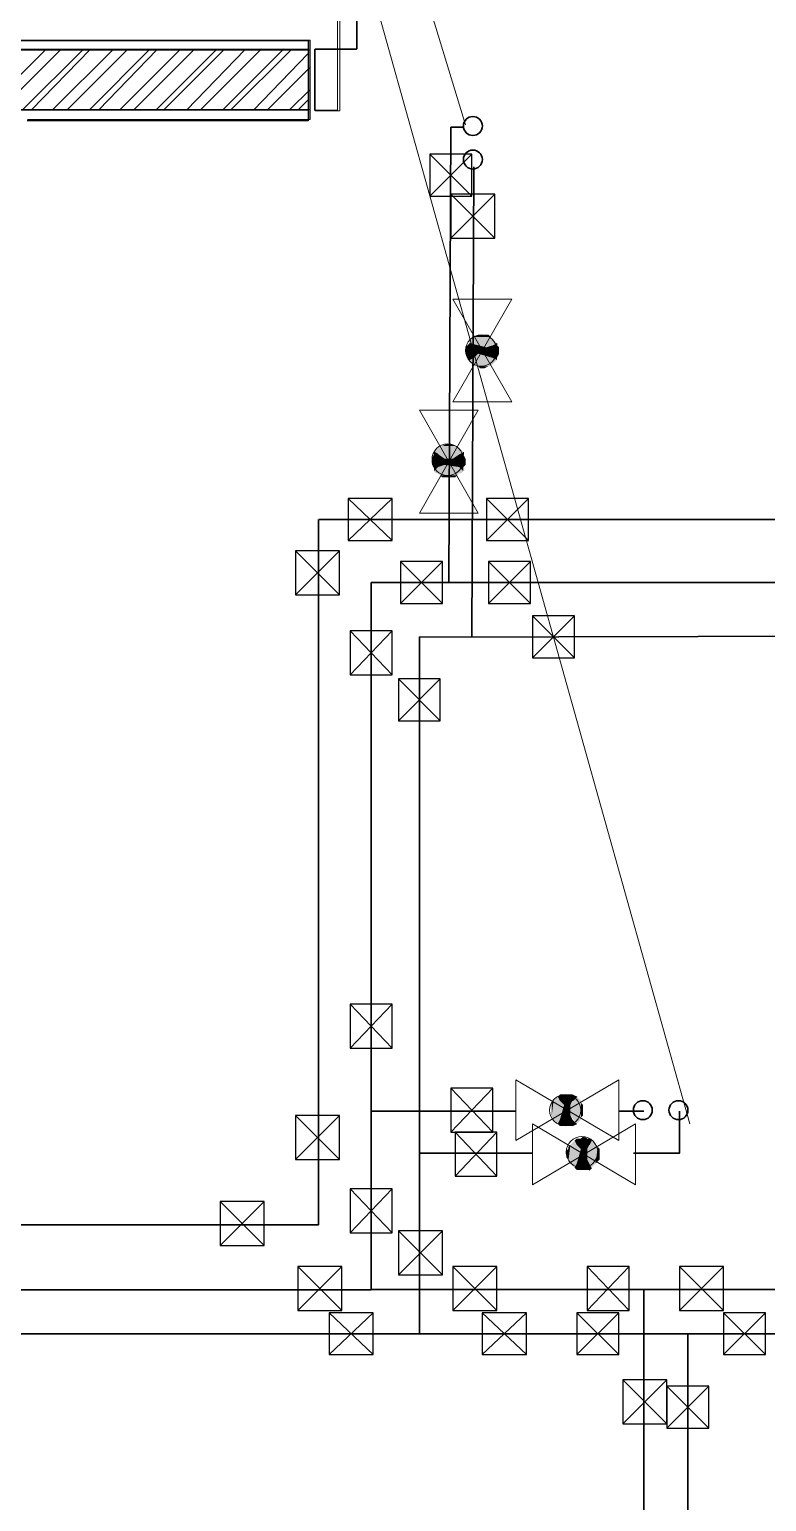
# Model space of a CAD drawing. Header units: millimetres. Extents: x -10178924 to 11692288, y -947381 to 58396.
# Drawn here: x 771712 to 773199, y -785650 to -782681 of the extents above; entities that cross this region are included whole.
import ezdxf

# ---------------------------------------------------------------- set-up
doc = ezdxf.new("R2010")
doc.units = ezdxf.units.MM
doc.linetypes.add('HIDDEN', pattern=[9.525, 6.35, -3.175])
for name, color, linetype, lineweight in [('PDF _0', 7, 'Continuous', 9), ('PDF _Текст', 7, 'Continuous', 5), ('АР_Двери', 250, 'Continuous', 9), ('Двери', 7, 'Continuous', 9), ('Основная ГКЛ', 250, 'Continuous', 9), ('Перегородки', 162, 'Continuous', 9)]:
    doc.layers.add(name, color=color, linetype=linetype, lineweight=lineweight)
for name, color, linetype, true_color in [('PDF _АР_Двери', 7, 'Continuous', 0x545454), ('PDF _Основная ГКЛ', 7, 'Continuous', 0x545454), ('PDF _Перегородки', 7, 'Continuous', 0x0037dd)]:
    doc.layers.add(name, color=color, linetype=linetype, true_color=true_color)
for name, color, linetype in [('PDF _В1_Арматура', 7, 'Continuous'), ('PDF _ВК_В1', 5, 'Continuous'), ('PDF _ВК_Т3', 1, 'Continuous'), ('PDF _ВК_Т4', 6, 'Continuous')]:
    doc.layers.add(name, color=color, linetype=linetype)

# ---------------------------------------------------------------- blocks, each defined once
blk = doc.blocks.new('*U2233')
at = {"layer": 'АР_Двери'}
for points in [[(-964.2, 0), (-1014.2, 0), (-1014.2, 125), (-964.2, 125)], [(-50, 0), (0, 0), (0, 125), (-50, 125)], [(-50, -914.2), (-85, -914.2), (-85, 0), (-50, 0)]]:
    blk.add_lwpolyline(points, close=True, dxfattribs=at)
blk.add_arc((-50, 0), 914.2, 180, 270, dxfattribs=at)
at = {"layer": 'Основная ГКЛ', "linetype": 'HIDDEN', "ltscale": 5}
for p, q in [((-1024.2, 125), (-1024.2, 0)), ((10, 0), (10, 125))]:
    blk.add_line(p, q, dxfattribs=at)
blk = doc.blocks.new('A$C5282721b')
at = {"layer": 'Перегородки', "true_color": 0x000000, "transparency": 33554687}
h = blk.add_hatch(dxfattribs=at)
h.set_pattern_fill('ANSI32', color=18, scale=10)
h.set_pattern_definition([(45, (-5256.32, 246087.425), (-67.35192, 67.35192), []), (45, (-5211.42, 246087.425), (-67.35192, 67.35192), [])])
h.paths.add_polyline_path([(48929.391, -162.587), (48809.391, -162.587), (48809.391, -2051.943), (49209.391, -2051.943), (49209.391, -2841.299), (49331.891, -2841.569), (49329.391, -2051.943), (49919.531, -2051.943), (49919.531, -1929.443), (48929.391, -1931.943)])
at = {"layer": 'Перегородки', "color": 18, "linetype": 'Continuous', "true_color": 0x000000, "transparency": 33554687}
for p, q in [((49919.531, -1911.943), (48949.391, -1911.943)), ((49919.531, -2071.943), (49919.531, -1911.943)), ((49919.531, -1931.943), (48929.391, -1931.943)), ((49919.531, -2051.943), (49329.391, -2051.943)), ((49919.531, -2071.943), (49349.391, -2071.943))]:
    blk.add_line(p, q, dxfattribs=at)
at = {"layer": 'Перегородки', "color": 18, "linetype": 'Continuous', "lineweight": 25, "true_color": 0x000000, "transparency": 33554687}
blk.add_line((49919.531, -2071.943), (49919.531, -1911.943), dxfattribs=at)
at = {"layer": 'Двери', "color": 18, "linetype": 'Continuous', "ltscale": 2, "true_color": 0x000000, "transparency": 33554687, "rotation": 180}
blk.add_blockref('*U2233', (49929.531, -1929.443), dxfattribs=at)

msp = doc.modelspace()

# ---------------------------------------------------------------- linework, layer by layer
at = {"layer": 'PDF _0', "lineweight": 25}
for points in [[(772519.7, -783017.2), (772604.3, -783017.2), (772604.3, -782932.5), (772519.7, -782932.5)], [(772562, -783101.9), (772650.9, -783101.9), (772650.9, -783013), (772562, -783013)], [(772354.6, -783711.5), (772443.5, -783711.5), (772443.5, -783626.8), (772354.6, -783626.8)], [(772634, -783711.5), (772718.6, -783711.5), (772718.6, -783626.8), (772634, -783626.8)], [(772248.7, -783821.5), (772337.6, -783821.5), (772337.6, -783732.6), (772248.7, -783732.6)], [(772460.4, -783838.5), (772545.1, -783838.5), (772545.1, -783753.8), (772460.4, -783753.8)], [(772638.2, -783838.5), (772722.9, -783838.5), (772722.9, -783753.8), (772638.2, -783753.8)], [(772727.1, -783948.5), (772811.8, -783948.5), (772811.8, -783863.9), (772727.1, -783863.9)], [(772358.8, -783982.4), (772443.5, -783982.4), (772443.5, -783893.5), (772358.8, -783893.5)], [(772456.2, -784075.5), (772540.8, -784075.5), (772540.8, -783990.9), (772456.2, -783990.9)], [(772358.8, -784735.9), (772443.5, -784735.9), (772443.5, -784647), (772358.8, -784647)], [(772562, -784905.3), (772646.7, -784905.3), (772646.7, -784816.4), (772562, -784816.4)], [(772248.7, -784960.3), (772337.6, -784960.3), (772337.6, -784871.4), (772248.7, -784871.4)], [(772570.5, -784994.2), (772655.1, -784994.2), (772655.1, -784905.3), (772570.5, -784905.3)], [(772358.8, -785108.5), (772443.5, -785108.5), (772443.5, -785019.6), (772358.8, -785019.6)], [(772096.3, -785133.9), (772185.2, -785133.9), (772185.2, -785045), (772096.3, -785045)], [(772456.2, -785193.1), (772545.1, -785193.1), (772545.1, -785104.2), (772456.2, -785104.2)], [(772253, -785265.1), (772341.9, -785265.1), (772341.9, -785176.2), (772253, -785176.2)], [(772566.2, -785265.1), (772655.1, -785265.1), (772655.1, -785176.2), (772566.2, -785176.2)], [(772837.2, -785265.1), (772921.8, -785265.1), (772921.8, -785176.2), (772837.2, -785176.2)], [(773023.4, -785265.1), (773112.3, -785265.1), (773112.3, -785176.2), (773023.4, -785176.2)], [(772316.5, -785354), (772405.4, -785354), (772405.4, -785269.3), (772316.5, -785269.3)], [(772625.5, -785354), (772714.4, -785354), (772714.4, -785269.3), (772625.5, -785269.3)], [(772816, -785354), (772900.7, -785354), (772900.7, -785269.3), (772816, -785269.3)], [(773112.3, -785354), (773197, -785354), (773197, -785269.3), (773112.3, -785269.3)], [(772909.1, -785493.7), (772998, -785493.7), (772998, -785404.8), (772909.1, -785404.8)], [(772998, -785502.2), (773082.7, -785502.2), (773082.7, -785417.5), (772998, -785417.5)]]:
    msp.add_lwpolyline(points, close=True, dxfattribs=at)
for points in [[(772519.7, -782932.5), (772604.3, -783017.2)], [(772604.3, -782932.5), (772519.7, -783017.2)], [(772562, -783013), (772650.9, -783101.9)], [(772650.9, -783013), (772562, -783101.9)], [(772354.6, -783626.8), (772443.5, -783711.5)], [(772443.5, -783626.8), (772354.6, -783711.5)], [(772634, -783626.8), (772718.6, -783711.5)], [(772718.6, -783626.8), (772634, -783711.5)], [(772248.7, -783732.6), (772337.6, -783821.5)], [(772337.6, -783732.6), (772248.7, -783821.5)], [(772460.4, -783753.8), (772545.1, -783838.5)], [(772545.1, -783753.8), (772460.4, -783838.5)], [(772638.2, -783753.8), (772722.9, -783838.5)], [(772722.9, -783753.8), (772638.2, -783838.5)], [(772727.1, -783863.9), (772811.8, -783948.5)], [(772811.8, -783863.9), (772727.1, -783948.5)], [(772358.8, -783893.5), (772443.5, -783982.4)], [(772443.5, -783893.5), (772358.8, -783982.4)], [(772456.2, -783990.9), (772540.8, -784075.5)], [(772540.8, -783990.9), (772456.2, -784075.5)], [(772358.8, -784647), (772443.5, -784735.9)], [(772443.5, -784647), (772358.8, -784735.9)], [(772562, -784816.4), (772646.7, -784905.3)], [(772646.7, -784816.4), (772562, -784905.3)], [(772248.7, -784871.4), (772337.6, -784960.3)], [(772337.6, -784871.4), (772248.7, -784960.3)], [(772570.5, -784905.3), (772655.1, -784994.2)], [(772655.1, -784905.3), (772570.5, -784994.2)], [(772358.8, -785019.6), (772443.5, -785108.5)], [(772443.5, -785019.6), (772358.8, -785108.5)], [(772096.3, -785045), (772185.2, -785133.9)], [(772185.2, -785045), (772096.3, -785133.9)], [(772456.2, -785104.2), (772545.1, -785193.1)], [(772545.1, -785104.2), (772456.2, -785193.1)], [(772253, -785176.2), (772341.9, -785265.1)], [(772341.9, -785176.2), (772253, -785265.1)], [(772566.2, -785176.2), (772655.1, -785265.1)], [(772655.1, -785176.2), (772566.2, -785265.1)], [(772837.2, -785176.2), (772921.8, -785265.1)], [(772921.8, -785176.2), (772837.2, -785265.1)], [(773023.4, -785176.2), (773112.3, -785265.1)], [(773112.3, -785176.2), (773023.4, -785265.1)], [(772316.5, -785269.3), (772405.4, -785354)], [(772405.4, -785269.3), (772316.5, -785354)], [(772625.5, -785269.3), (772714.4, -785354)], [(772714.4, -785269.3), (772625.5, -785354)], [(772816, -785269.3), (772900.7, -785354)], [(772900.7, -785269.3), (772816, -785354)], [(773112.3, -785269.3), (773197, -785354)], [(773197, -785269.3), (773112.3, -785354)], [(772909.1, -785404.8), (772998, -785493.7)], [(772998, -785404.8), (772909.1, -785493.7)], [(772998, -785417.5), (773082.7, -785502.2)], [(773082.7, -785417.5), (772998, -785502.2)]]:
    msp.add_lwpolyline(points, dxfattribs=at)
at = {"layer": 'PDF _АР_Двери', "lineweight": 9}
for points in [[(772333.4, -781806.5), (772371.5, -781806.5), (772371.5, -782720.8), (772333.4, -782720.8)], [(772333.4, -782720.9), (772286.8, -782720.9), (772286.8, -782843.6), (772333.4, -782843.6)]]:
    msp.add_lwpolyline(points, close=True, dxfattribs=at)
msp.add_arc((772331.3, -782718.7), 912.3, 0.0001, 89.9999, dxfattribs=at)
at = {"layer": 'PDF _В1_Арматура', "lineweight": 0}
for points in [[(772566.2, -783432.1), (772684.8, -783224.6), (772566.2, -783224.6)], [(772566.2, -783432.1), (772684.8, -783432.1), (772566.2, -783224.6)], [(772608.6, -783317.8), (772600.1, -783313.5), (772608.6, -783317.8)], [(772655.1, -783317.8), (772655.1, -783313.5), (772655.1, -783317.8)], [(772634, -783334.7), (772625.5, -783330.5), (772634, -783334.7)], [(772498.5, -783656.4), (772617, -783449), (772498.5, -783449)], [(772498.5, -783656.4), (772617, -783656.4), (772498.5, -783449)], [(772536.6, -783537.9), (772528.1, -783533.7), (772536.6, -783537.9)], [(772566.2, -783559.1), (772557.8, -783550.6), (772566.2, -783559.1)], [(772587.4, -783537.9), (772587.4, -783533.7), (772587.4, -783537.9)], [(772693.2, -784799.4), (772693.2, -784922.2), (772900.7, -784799.4)], [(772693.3, -784799.4), (772900.7, -784922.2), (772900.7, -784799.4)], [(772807.5, -784841.8), (772816, -784833.3), (772807.5, -784841.8)], [(772790.6, -784871.4), (772794.8, -784862.9), (772790.6, -784871.4)], [(772727.1, -784888.3), (772934.5, -785011.1), (772934.5, -784888.3)], [(772727.1, -784888.3), (772727.1, -785011.1), (772934.5, -784888.3)], [(772807.5, -784892.6), (772816, -784888.3), (772807.5, -784892.6)], [(772841.4, -784930.7), (772845.6, -784922.2), (772841.4, -784930.7)], [(772824.5, -784960.3), (772828.7, -784947.6), (772824.5, -784960.3)], [(772841.4, -784981.5), (772845.6, -784977.2), (772841.4, -784981.5)]]:
    msp.add_lwpolyline(points, dxfattribs=at)
for centre in [(772623.4, -783328.3), (772555.7, -783548.5), (772792.7, -784860.8), (772826.6, -784945.5)]:
    msp.add_circle(centre, 31.7, dxfattribs=at)
at = {"layer": 'PDF _В1_Арматура', "transparency": 33554559}
for points in [[(772595.9, -783317.8), (772617, -783322), (772591.6, -783322)], [(772600.1, -783313.5), (772608.6, -783317.8), (772595.9, -783317.8)], [(772608.6, -783317.8), (772595.9, -783317.8), (772617, -783322)], [(772604.3, -783305.1), (772650.9, -783309.3), (772600.1, -783309.3)], [(772650.9, -783309.3), (772600.1, -783309.3), (772655.1, -783313.5)], [(772600.1, -783309.3), (772655.1, -783313.5), (772600.1, -783313.5)], [(772655.1, -783313.5), (772600.1, -783313.5), (772634, -783322)], [(772600.1, -783313.5), (772634, -783322), (772617, -783322)], [(772608.6, -783300.8), (772646.7, -783305.1), (772604.3, -783305.1)], [(772646.7, -783305.1), (772604.3, -783305.1), (772650.9, -783309.3)], [(772617, -783296.6), (772642.4, -783300.8), (772608.6, -783300.8)], [(772642.4, -783300.8), (772608.6, -783300.8), (772646.7, -783305.1)], [(772621.3, -783296.6), (772638.2, -783296.6), (772617, -783296.6)], [(772638.2, -783296.6), (772617, -783296.6), (772642.4, -783300.8)], [(772625.5, -783296.6), (772629.7, -783296.6), (772621.3, -783296.6)], [(772629.7, -783296.6), (772621.3, -783296.6), (772638.2, -783296.6)], [(772646.7, -783317.8), (772659.4, -783322), (772634, -783322)], [(772655.1, -783313.5), (772655.1, -783317.8), (772646.7, -783317.8)], [(772655.1, -783317.8), (772646.7, -783317.8), (772659.4, -783322)], [(772617, -783322), (772591.6, -783322), (772625.5, -783330.5)], [(772591.6, -783322), (772625.5, -783330.5), (772591.6, -783330.5)], [(772625.5, -783330.5), (772591.6, -783330.5), (772617, -783334.7)], [(772591.6, -783330.5), (772617, -783334.7), (772591.6, -783334.7)], [(772617, -783334.7), (772591.6, -783334.7), (772608.6, -783343.2)], [(772591.6, -783334.7), (772608.6, -783343.2), (772595.9, -783343.2)], [(772608.6, -783343.2), (772595.9, -783343.2), (772600.1, -783347.4)], [(772608.6, -783343.2), (772655.1, -783347.4), (772600.1, -783347.4)], [(772655.1, -783347.4), (772600.1, -783347.4), (772650.9, -783351.6)], [(772600.1, -783347.4), (772650.9, -783351.6), (772600.1, -783351.6)], [(772617, -783334.7), (772646.7, -783343.2), (772608.6, -783343.2)], [(772646.7, -783343.2), (772608.6, -783343.2), (772655.1, -783347.4)], [(772625.5, -783330.5), (772625.5, -783330.5), (772617, -783322)], [(772625.5, -783330.5), (772617, -783322), (772634, -783322)], [(772625.5, -783330.5), (772634, -783334.7), (772617, -783334.7)], [(772634, -783334.7), (772617, -783334.7), (772646.7, -783343.2)], [(772634, -783322), (772659.4, -783330.5), (772625.5, -783330.5)], [(772659.4, -783330.5), (772625.5, -783330.5), (772659.4, -783334.7)], [(772625.5, -783330.5), (772659.4, -783334.7), (772634, -783334.7)], [(772659.4, -783322), (772634, -783322), (772659.4, -783330.5)], [(772659.4, -783334.7), (772634, -783334.7), (772655.1, -783343.2)], [(772634, -783334.7), (772655.1, -783343.2), (772646.7, -783343.2)], [(772646.7, -783343.2), (772655.1, -783343.2), (772655.1, -783347.4)], [(772650.9, -783351.6), (772600.1, -783351.6), (772646.7, -783355.9)], [(772600.1, -783351.6), (772646.7, -783355.9), (772604.3, -783355.9)], [(772646.7, -783355.9), (772604.3, -783355.9), (772642.4, -783360.1)], [(772604.3, -783355.9), (772642.4, -783360.1), (772608.6, -783360.1)], [(772642.4, -783360.1), (772608.6, -783360.1), (772638.2, -783360.1)], [(772608.6, -783360.1), (772638.2, -783360.1), (772617, -783360.1)], [(772638.2, -783360.1), (772617, -783360.1), (772629.7, -783364.3)], [(772617, -783360.1), (772629.7, -783364.3), (772621.3, -783364.3)], [(772629.7, -783364.3), (772621.3, -783364.3), (772625.5, -783364.3)], [(772536.6, -783525.2), (772583.2, -783529.4), (772532.4, -783529.4)], [(772540.8, -783521), (772578.9, -783525.2), (772536.6, -783525.2)], [(772578.9, -783525.2), (772536.6, -783525.2), (772583.2, -783529.4)], [(772545.1, -783521), (772574.7, -783521), (772540.8, -783521)], [(772574.7, -783521), (772540.8, -783521), (772578.9, -783525.2)], [(772553.5, -783516.7), (772570.5, -783521), (772545.1, -783521)], [(772570.5, -783521), (772545.1, -783521), (772574.7, -783521)], [(772557.8, -783516.7), (772562, -783516.7), (772553.5, -783516.7)], [(772562, -783516.7), (772553.5, -783516.7), (772570.5, -783521)], [(772528.1, -783537.9), (772549.3, -783546.4), (772523.9, -783546.4)], [(772549.3, -783546.4), (772523.9, -783546.4), (772557.8, -783550.6)], [(772523.9, -783546.4), (772557.8, -783550.6), (772523.9, -783550.6)], [(772557.8, -783550.6), (772523.9, -783550.6), (772549.3, -783559.1)], [(772523.9, -783550.6), (772549.3, -783559.1), (772523.9, -783559.1)], [(772532.4, -783529.4), (772587.4, -783533.7), (772528.1, -783533.7)], [(772528.1, -783533.7), (772536.6, -783537.9), (772528.1, -783537.9)], [(772587.4, -783533.7), (772528.1, -783533.7), (772566.2, -783546.4)], [(772528.1, -783533.7), (772566.2, -783546.4), (772549.3, -783546.4)], [(772536.6, -783537.9), (772528.1, -783537.9), (772549.3, -783546.4)], [(772583.2, -783529.4), (772532.4, -783529.4), (772587.4, -783533.7)], [(772557.8, -783550.6), (772557.8, -783550.6), (772549.3, -783546.4)], [(772557.8, -783550.6), (772549.3, -783546.4), (772566.2, -783546.4)], [(772557.8, -783550.6), (772566.2, -783559.1), (772549.3, -783559.1)], [(772566.2, -783546.4), (772591.6, -783550.6), (772557.8, -783550.6)], [(772591.6, -783550.6), (772557.8, -783550.6), (772591.6, -783559.1)], [(772557.8, -783550.6), (772591.6, -783559.1), (772566.2, -783559.1)], [(772578.9, -783537.9), (772591.6, -783546.4), (772566.2, -783546.4)], [(772591.6, -783546.4), (772566.2, -783546.4), (772591.6, -783550.6)], [(772587.4, -783533.7), (772587.4, -783537.9), (772578.9, -783537.9)], [(772587.4, -783537.9), (772578.9, -783537.9), (772591.6, -783546.4)], [(772549.3, -783559.1), (772523.9, -783559.1), (772536.6, -783563.3)], [(772523.9, -783559.1), (772536.6, -783563.3), (772528.1, -783563.3)], [(772536.6, -783563.3), (772528.1, -783563.3), (772528.1, -783571.8)], [(772536.6, -783563.3), (772587.4, -783571.8), (772528.1, -783571.8)], [(772587.4, -783571.8), (772528.1, -783571.8), (772583.2, -783576)], [(772528.1, -783571.8), (772583.2, -783576), (772532.4, -783576)], [(772583.2, -783576), (772532.4, -783576), (772578.9, -783576)], [(772532.4, -783576), (772578.9, -783576), (772536.6, -783576)], [(772549.3, -783559.1), (772578.9, -783563.3), (772536.6, -783563.3)], [(772578.9, -783563.3), (772536.6, -783563.3), (772587.4, -783571.8)], [(772578.9, -783576), (772536.6, -783576), (772574.7, -783580.2)], [(772536.6, -783576), (772574.7, -783580.2), (772540.8, -783580.2)], [(772574.7, -783580.2), (772540.8, -783580.2), (772570.5, -783584.5)], [(772540.8, -783580.2), (772570.5, -783584.5), (772545.1, -783584.5)], [(772570.5, -783584.5), (772545.1, -783584.5), (772562, -783584.5)], [(772545.1, -783584.5), (772562, -783584.5), (772553.5, -783584.5)], [(772566.2, -783559.1), (772549.3, -783559.1), (772578.9, -783563.3)], [(772562, -783584.5), (772553.5, -783584.5), (772557.8, -783584.5)], [(772591.6, -783559.1), (772566.2, -783559.1), (772587.4, -783563.3)], [(772566.2, -783559.1), (772587.4, -783563.3), (772578.9, -783563.3)], [(772578.9, -783563.3), (772587.4, -783563.3), (772587.4, -783571.8)], [(772777.9, -784888.3), (772777.9, -784833.3), (772773.7, -784884.1)], [(772777.9, -784833.3), (772773.7, -784884.1), (772773.7, -784837.5)], [(772782.1, -784841.8), (772782.1, -784829.1), (772777.9, -784833.3)], [(772782.1, -784841.8), (772777.9, -784888.3), (772777.9, -784833.3)], [(772790.6, -784850.2), (772790.6, -784829.1), (772782.1, -784841.8)], [(772790.6, -784829.1), (772782.1, -784841.8), (772782.1, -784829.1)], [(772794.8, -784862.9), (772794.8, -784829.1), (772790.6, -784850.2)], [(772794.8, -784829.1), (772790.6, -784850.2), (772790.6, -784829.1)], [(772803.3, -784850.2), (772803.3, -784829.1), (772794.8, -784862.9)], [(772803.3, -784829.1), (772794.8, -784862.9), (772794.8, -784829.1)], [(772807.5, -784841.8), (772807.5, -784829.1), (772803.3, -784850.2)], [(772807.5, -784829.1), (772803.3, -784850.2), (772803.3, -784829.1)], [(772816, -784888.3), (772816, -784833.3), (772803.3, -784871.4)], [(772816, -784833.3), (772803.3, -784871.4), (772803.3, -784850.2)], [(772816, -784833.3), (772807.5, -784841.8), (772807.5, -784829.1)], [(772820.2, -784837.5), (772816, -784888.3), (772816, -784833.3)], [(772769.4, -784879.9), (772769.4, -784841.8), (772765.2, -784875.6)], [(772769.4, -784841.8), (772765.2, -784875.6), (772765.2, -784846)], [(772765.2, -784875.6), (772765.2, -784846), (772765.2, -784871.4)], [(772765.2, -784846), (772765.2, -784871.4), (772765.2, -784850.2)], [(772765.2, -784871.4), (772765.2, -784850.2), (772765.2, -784867.2)], [(772765.2, -784850.2), (772765.2, -784867.2), (772765.2, -784854.5)], [(772765.2, -784867.2), (772765.2, -784854.5), (772765.2, -784862.9)], [(772773.7, -784884.1), (772773.7, -784837.5), (772769.4, -784879.9)], [(772773.7, -784837.5), (772769.4, -784879.9), (772769.4, -784841.8)], [(772782.1, -784879.9), (772782.1, -784841.8), (772777.9, -784888.3)], [(772790.6, -784850.2), (772782.1, -784879.9), (772782.1, -784841.8)], [(772790.6, -784871.4), (772790.6, -784850.2), (772782.1, -784879.9)], [(772794.8, -784862.9), (772790.6, -784871.4), (772790.6, -784850.2)], [(772794.8, -784892.6), (772794.8, -784862.9), (772790.6, -784892.6)], [(772794.8, -784862.9), (772790.6, -784892.6), (772790.6, -784871.4)], [(772794.8, -784862.9), (772794.8, -784862.9), (772803.3, -784850.2)], [(772794.8, -784862.9), (772803.3, -784850.2), (772803.3, -784871.4)], [(772803.3, -784871.4), (772794.8, -784892.6), (772794.8, -784862.9)], [(772820.2, -784884.1), (772820.2, -784837.5), (772816, -784888.3)], [(772824.5, -784841.8), (772820.2, -784884.1), (772820.2, -784837.5)], [(772824.5, -784879.9), (772824.5, -784841.8), (772820.2, -784884.1)], [(772824.5, -784846), (772824.5, -784879.9), (772824.5, -784841.8)], [(772828.7, -784850.2), (772824.5, -784875.6), (772824.5, -784846)], [(772824.5, -784875.6), (772824.5, -784846), (772824.5, -784879.9)], [(772828.7, -784871.4), (772828.7, -784850.2), (772824.5, -784875.6)], [(772828.7, -784854.5), (772828.7, -784871.4), (772828.7, -784850.2)], [(772828.7, -784862.9), (772828.7, -784867.2), (772828.7, -784854.5)], [(772828.7, -784867.2), (772828.7, -784854.5), (772828.7, -784871.4)], [(772782.1, -784879.9), (772782.1, -784892.6), (772777.9, -784888.3)], [(772790.6, -784892.6), (772790.6, -784871.4), (772782.1, -784892.6)], [(772790.6, -784871.4), (772782.1, -784892.6), (772782.1, -784879.9)], [(772803.3, -784892.6), (772803.3, -784871.4), (772794.8, -784892.6)], [(772807.5, -784879.9), (772803.3, -784892.6), (772803.3, -784871.4)], [(772807.5, -784892.6), (772807.5, -784879.9), (772803.3, -784892.6)], [(772816, -784888.3), (772807.5, -784892.6), (772807.5, -784879.9)], [(772811.8, -784977.2), (772811.8, -784922.2), (772807.5, -784973)], [(772811.8, -784922.2), (772807.5, -784973), (772807.5, -784926.4)], [(772816, -784930.7), (772816, -784918), (772811.8, -784922.2)], [(772816, -784930.7), (772811.8, -784977.2), (772811.8, -784922.2)], [(772824.5, -784939.1), (772824.5, -784918), (772816, -784930.7)], [(772824.5, -784918), (772816, -784930.7), (772816, -784918)], [(772828.7, -784947.6), (772828.7, -784913.7), (772824.5, -784939.1)], [(772828.7, -784913.7), (772824.5, -784939.1), (772824.5, -784918)], [(772837.2, -784918), (772828.7, -784947.6), (772828.7, -784913.7)], [(772837.2, -784939.1), (772837.2, -784918), (772828.7, -784947.6)], [(772841.4, -784930.7), (772841.4, -784918), (772837.2, -784939.1)], [(772841.4, -784918), (772837.2, -784939.1), (772837.2, -784918)], [(772845.6, -784977.2), (772845.6, -784922.2), (772837.2, -784960.3)], [(772845.6, -784922.2), (772837.2, -784960.3), (772837.2, -784939.1)], [(772845.6, -784922.2), (772841.4, -784930.7), (772841.4, -784918)], [(772849.9, -784926.4), (772845.6, -784977.2), (772845.6, -784922.2)], [(772799.1, -784960.3), (772799.1, -784939.1), (772794.8, -784956.1)], [(772799.1, -784939.1), (772794.8, -784956.1), (772794.8, -784943.4)], [(772794.8, -784956.1), (772794.8, -784943.4), (772794.8, -784947.6)], [(772803.3, -784968.8), (772803.3, -784930.7), (772799.1, -784964.5)], [(772803.3, -784930.7), (772799.1, -784964.5), (772799.1, -784934.9)], [(772799.1, -784964.5), (772799.1, -784934.9), (772799.1, -784960.3)], [(772799.1, -784934.9), (772799.1, -784960.3), (772799.1, -784939.1)], [(772807.5, -784973), (772807.5, -784926.4), (772803.3, -784968.8)], [(772807.5, -784926.4), (772803.3, -784968.8), (772803.3, -784930.7)], [(772816, -784968.8), (772816, -784930.7), (772811.8, -784977.2)], [(772824.5, -784939.1), (772816, -784968.8), (772816, -784930.7)], [(772824.5, -784960.3), (772824.5, -784939.1), (772816, -784968.8)], [(772828.7, -784947.6), (772824.5, -784960.3), (772824.5, -784939.1)], [(772828.7, -784981.5), (772828.7, -784947.6), (772824.5, -784981.5)], [(772828.7, -784947.6), (772824.5, -784981.5), (772824.5, -784960.3)], [(772828.7, -784947.6), (772828.7, -784947.6), (772837.2, -784939.1)], [(772828.7, -784947.6), (772837.2, -784939.1), (772837.2, -784960.3)], [(772837.2, -784960.3), (772828.7, -784981.5), (772828.7, -784947.6)], [(772849.9, -784973), (772849.9, -784926.4), (772845.6, -784977.2)], [(772854.1, -784930.7), (772849.9, -784973), (772849.9, -784926.4)], [(772854.1, -784968.8), (772854.1, -784930.7), (772849.9, -784973)], [(772858.3, -784934.9), (772854.1, -784968.8), (772854.1, -784930.7)], [(772858.3, -784964.5), (772858.3, -784934.9), (772854.1, -784968.8)], [(772862.6, -784939.1), (772858.3, -784964.5), (772858.3, -784934.9)], [(772862.6, -784960.3), (772862.6, -784939.1), (772858.3, -784964.5)], [(772862.6, -784943.4), (772862.6, -784960.3), (772862.6, -784939.1)], [(772862.6, -784947.6), (772862.6, -784956.1), (772862.6, -784943.4)], [(772862.6, -784956.1), (772862.6, -784943.4), (772862.6, -784960.3)], [(772816, -784968.8), (772816, -784981.5), (772811.8, -784977.2)], [(772824.5, -784981.5), (772824.5, -784960.3), (772816, -784981.5)], [(772824.5, -784960.3), (772816, -784981.5), (772816, -784968.8)], [(772837.2, -784981.5), (772837.2, -784960.3), (772828.7, -784981.5)], [(772841.4, -784968.8), (772837.2, -784981.5), (772837.2, -784960.3)], [(772841.4, -784981.5), (772841.4, -784968.8), (772837.2, -784981.5)], [(772845.6, -784977.2), (772841.4, -784981.5), (772841.4, -784968.8)]]:
    msp.add_solid(points, dxfattribs=at)
at = {"layer": 'PDF _ВК_В1', "lineweight": 30}
for points in [[(772604.3, -783906.2), (772608.6, -782958)], [(772498.5, -785311.7), (772498.5, -783906.3), (774466.9, -783902)], [(773023.4, -784862.9), (773023.4, -784947.6), (772930.3, -784947.6)], [(772498.5, -784947.6), (772727.1, -784947.6)], [(768798.5, -792055.4), (768798.5, -785312), (774780, -785312), (774780, -786480.3)], [(773040.4, -785311.7), (773040.4, -786132.9)]]:
    msp.add_lwpolyline(points, dxfattribs=at)
for centre in [(772606.5, -782943.1), (773021.3, -784860.8)]:
    msp.add_circle(centre, 19.1, dxfattribs=at)
at = {"layer": 'PDF _ВК_Т3', "lineweight": 35}
for points in [[(772401.1, -783796.1), (774386.5, -783796.1), (774386.5, -781061.5)], [(772557.8, -783796.1), (772562, -782877.5)], [(772587.4, -782877.5), (772562, -782877.5)], [(775089.2, -786475.8), (775089.2, -785222.8), (772401.1, -785222.8), (772401.1, -783796.2)], [(772401.1, -784862.9), (772693.2, -784862.9)], [(772900.7, -784862.9), (772951.5, -784862.9)], [(768680, -792127.4), (768680, -785223.1), (772401, -785223.1)], [(772951.5, -786162.6), (772951.5, -785222.8)]]:
    msp.add_lwpolyline(points, dxfattribs=at)
for centre in [(772606.5, -782875.4), (772949.4, -784860.8)]:
    msp.add_circle(centre, 19.1, dxfattribs=at)
at = {"layer": 'PDF _ВК_Т4', "lineweight": 35}
for points in [[(772295.2, -783669.4), (772295.2, -785091.8), (768536.1, -785091.8), (768536.1, -791479.7), (767359.3, -791479.7)], [(772295.3, -783669.1), (774382.3, -783669.1)]]:
    msp.add_lwpolyline(points, dxfattribs=at)
at = {"layer": 'PDF _Основная ГКЛ', "lineweight": 9}
msp.add_lwpolyline([(772274.1, -782720.9), (772274.1, -782843.6)], dxfattribs=at)
at = {"layer": 'PDF _Перегородки', "color": 5, "lineweight": 25}
for points in [[(772274.1, -782720.9), (771283.6, -782720.9)], [(772274.1, -782703.9), (771304.7, -782703.9)], [(772274.1, -782703.9), (772274.1, -782864.8), (771706.9, -782864.8)], [(772274.1, -782843.6), (771685.7, -782843.6)]]:
    msp.add_lwpolyline(points, dxfattribs=at)
at = {"layer": 'PDF _Перегородки', "color": 5, "lineweight": 20}
for points in [[(771562.9, -782902.9), (771745, -782720.9)], [(771715.3, -782843.6), (771833.9, -782720.9)], [(771757.7, -782843.6), (771880.4, -782720.9)], [(771850.8, -782843.6), (771969.3, -782720.9)], [(771893.1, -782843.6), (772015.9, -782720.9)], [(771982, -782843.6), (772104.8, -782720.9)], [(772028.6, -782843.6), (772147.1, -782720.9)], [(772117.5, -782843.6), (772240.3, -782720.9)], [(772164.1, -782843.6), (772274.1, -782729.3)], [(772253, -782843.6), (772274.1, -782822.5)]]:
    msp.add_lwpolyline(points, dxfattribs=at)
at = {"layer": 'PDF _Текст'}
msp.add_lwpolyline([(772591.6, -782873.3), (771207.4, -778335.3), (773044.6, -784888.3)], dxfattribs=at)

# ---------------------------------------------------------------- block references
msp.add_blockref('A$C5282721b', (722358.6, -780790.4))

doc.saveas('drawing.dxf')
